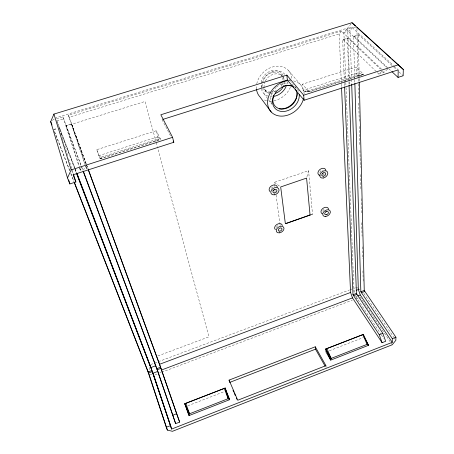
<?xml version="1.0" encoding="UTF-8"?>
<svg xmlns="http://www.w3.org/2000/svg" width="454" height="454" viewBox="0 0 454 454"><rect width="100%" height="100%" fill="white"/><g stroke="black" fill="none" stroke-linecap="round" stroke-linejoin="round"><path stroke-width="0.34" stroke-dasharray="2.27 1.7" d="M149.417 369.664L149.769 366.894M306.955 176.737L308.584 170.687L274.352 182.355L274.539 183.751M96.787 149.672L100.073 158.594L101.009 157.186L157.254 139.162L157.958 136.75L156.341 130.712L96.787 149.672L100.073 158.594L101.662 158.514L159.059 140.093L160.551 139.196L156.341 130.712M341.431 31.082L68.361 115.174L69.195 117.217L339.189 33.925L341.431 31.082L382.898 70.449M345.812 81.998L343.888 32.472L346.181 29.618L352.338 27.722L393.516 65.569M351.124 23.773L347.685 28.052L55.763 117.87M343.888 32.472L349.983 30.594L352.338 27.722M344.421 82.622L342.702 40.134L343.139 39.6L347.866 38.136L380.356 69.048M342.702 40.134L347.418 38.669L347.866 38.136M354.75 79.206L353.535 36.768L353.989 36.235L358.694 34.776L393.329 66.698M353.535 36.768L358.223 35.316L358.694 34.776M377.319 72.578L378.852 74.053L382.393 70.898M378.852 74.053L383.908 72.424L388.034 68.798M52.38 120.389L54.633 118.71M361.429 75.143L363.353 74.133L356.254 67.056L302.438 84.189L302.983 90.34L304.957 91.81L309.634 91.765L361.429 75.143L355.817 75.512L304.957 91.81L309.634 91.765M187.763 405.814L224.628 391.479M329.303 350.766L363.45 337.487M355.788 296.4L357.122 296.144M155.069 374.766L157.05 374.017M159.7 373.012L161.022 372.513M161.686 372.263L352.247 300.196M356.22 298.692L360.187 297.194L391.808 344.194M354.33 292.297L353.938 291.19L355.193 290.719M157.839 355.953L208.959 336.84L157.515 147.312M150.694 364.562L154.008 363.325M154.666 363.075L349.376 290.004M350.034 289.754L355.334 287.768M311.177 214.691L312.494 214.226L308.584 170.687M79.808 168.513L80.602 170.119L86.476 168.23L71.499 123.885L66.074 125.571L79.734 167.458M100.073 158.594L160.551 139.196L157.958 136.75L98.864 155.66L101.009 157.186L101.662 158.514M308.794 91.634L363.353 74.133L356.418 73.236L302.983 90.34L308.794 91.634L302.438 84.189M53.549 129.458L57.187 128.329M53.742 129.821L57.374 128.692M66.074 125.571L66.244 125.94L145.076 101.469L156.028 141.835M311.268 214.606L312.494 214.226M56.444 118.846L62.907 116.854L82.866 170.017M56.778 121.048L63.804 118.88M363.353 74.133L355.817 75.512L356.418 73.236L356.254 67.056M355.567 27.393L347.685 28.052L349.523 81.17M150.109 374.187L151.925 374.726M157.254 139.162L159.059 140.093L157.958 136.75M274.352 182.355L280.146 186.577M357.707 288.125L356.657 287.269L357.128 288.591M358.234 288.557L359.806 289.845M394.038 66.051L397.681 69.4M393.845 67.175L395.911 69.082M399.015 71.942L403.152 75.756M353.989 36.235L391.297 71.091M346.181 29.618L387.517 68.316M382.387 70.977L383.908 72.424M343.139 39.6L376.809 72.09M288.693 70.739L300.883 85.114M289.181 79.49L292.223 83.139M281.083 74.638L282.53 76.391M264.739 89.648L266.112 91.441M263.836 93.53L268.098 99.159M268.524 99.721L271.935 104.227M363.87 293.426L393.476 336.851M393.868 337.43L395.054 339.166M355.868 296.615L380.991 334.28M381.377 334.865L383.721 338.378M162.084 119.646L170.88 136.62M59.185 128.13L59.003 127.761L59.837 130.451M86.476 168.23L85.522 166.056L86.549 169.087M71.499 123.885L87.945 168.803M54.548 131.552L69.712 170.5M71 173.803L74.081 181.725M54.514 131.796L69.678 170.721M70.705 173.36L73.792 181.277M56.773 120.514L76.737 172.815M57.283 122.37L74.717 168.008M74.972 168.667L76.488 172.633M59.69 129.452L74.865 169.138M75.114 169.796L76.13 172.441M66.244 125.94L82.838 170.437M69.195 117.217L86.243 163.837M86.487 164.501L88.19 169.16M71.562 124.288L87.872 168.854M68.361 115.174L85.074 164.717M79.949 168.128L80.602 170.119M62.907 116.854L78.888 165.96M79.546 167.974L80.733 171.635M60.677 133.141L61.511 135.825M62.346 138.515L63.81 143.22M64.644 145.904L67.782 155.989M68.616 158.673L71.755 168.757M71.959 169.427L73.213 173.462M71.828 170.749L72.657 173.434M156.216 142.522L157.334 146.625M274.63 184.449L274.914 186.543M276.043 194.914L279.806 222.823M279.897 223.521L280.18 225.615M272.82 71.613L272.956 72.748M325.949 365.64L326.108 367.428M339.189 33.925L341.363 83.508M341.397 84.217L341.522 87.049M344.45 83.332L344.563 86.164M345.84 82.707L346.005 86.952M346.033 87.656L353.938 291.19M347.418 38.669L348.922 81.187M348.944 81.896L349.047 84.733M349.546 81.879L349.642 84.711M349.983 30.594L351.532 78.746M351.555 79.456L351.697 83.701M354.773 79.915L354.852 82.747M358.223 35.316L359.228 77.844M359.245 78.548L359.313 81.385M356.918 28.698L358.149 78.27M358.166 78.979L358.268 83.23M358.291 83.933L358.66 98.807M358.762 103.058L359.222 121.468M359.341 126.428L359.801 144.837M359.943 150.501L360.363 167.498M360.538 174.58L360.924 190.164M361.134 198.659L361.503 213.533M361.736 222.738L362.065 236.194M362.332 246.811L362.632 258.854M362.928 270.89L363.194 281.514M256.771 83.74A19.426 15.663 -42.7 0 1 275.856 66.278A19.426 15.663 -42.7 0 1 291.967 79.626M290.384 87.344A19.426 15.663 -42.7 0 1 272.326 101.049M271.685 101.106A19.426 15.663 -42.7 0 1 267.275 100.856M266.583 100.703A19.426 15.663 -42.7 0 1 263.309 99.454M256.465 88.933A19.426 15.663 -42.7 0 1 256.544 85.057M275.674 190.822A4.438 3.263 -33.4 0 1 274.738 191.492M324.355 173.978A4.415 3.155 -37.4 0 1 322.454 175.221M321.415 175.522A4.415 3.155 -37.4 0 1 320.411 175.584M261.141 82.27A12.372 10.011 -42.9 0 1 271.089 70.869A12.372 10.011 -42.9 0 1 282.967 75.404M283.205 76.028A12.372 10.011 -42.9 0 1 283.642 80.313M283.148 82.628A12.372 10.011 -42.9 0 1 281.202 86.498M275.975 91.072A12.372 10.011 -42.9 0 1 271.344 92.548M270.766 92.599A12.372 10.011 -42.9 0 1 262.526 88.893M261.873 87.747A12.372 10.011 -42.9 0 1 261.124 85.136M322.908 211.263A2.037 1.396 -35.2 0 1 323.73 209.635A2.037 1.396 -35.2 0 1 325.586 208.982M271.396 188.37A2.162 1.589 -33.4 0 1 274.04 186.832M276.645 227.573A2.009 1.407 -31.7 0 1 277.4 225.984A2.009 1.407 -31.7 0 1 279.25 225.332M319.991 172.719A2.151 1.538 -37.4 0 1 320.938 170.744A2.151 1.538 -37.4 0 1 323.1 170.239M287.257 81.811A14.244 11.486 -42.7 0 1 286.82 84.467M272.372 96.588A14.244 11.486 -42.7 0 1 269.755 96.498M267.917 96.072A14.244 11.486 -42.7 0 1 261.532 89.296M261.22 87.412A14.244 11.486 -42.7 0 1 261.311 84.756M261.566 83.405A14.244 11.486 -42.7 0 1 271.776 71.982A14.244 11.486 -42.7 0 1 284.834 74.274M294.515 86.816A14.681 11.577 -41.8 0 1 298.505 91.322M294.833 86.266A14.607 11.566 -41.9 0 1 296.445 88.848M271.52 103.41A14.607 11.566 -41.9 0 1 276.06 87.486M276.537 87.06A14.607 11.566 -41.9 0 1 288.182 83.02M292.461 84.348A14.607 11.566 -41.9 0 1 293.488 85.023M262.775 82.793A11.095 8.966 -42.9 0 1 274.023 72.107A11.095 8.966 -42.9 0 1 282.973 80.897M282.138 84.132A11.095 8.966 -42.9 0 1 281.162 85.993M276.571 90.414A11.095 8.966 -42.9 0 1 272.048 91.992M270.749 92.083A11.095 8.966 -42.9 0 1 263.428 87.696M263.008 86.566A11.095 8.966 -42.9 0 1 262.707 83.445M283.239 77.333A11.14 8.978 -42.7 0 1 283.574 85.902M272.786 93.853A11.14 8.978 -42.7 0 1 270.249 93.694M269.063 93.365A11.14 8.978 -42.7 0 1 264.875 81.947M265.352 80.925A11.14 8.978 -42.7 0 1 281.679 75.574M293.59 80.92A20.021 15.794 -41.8 0 1 304.123 94.109M288.971 80.585A20.021 15.794 -41.8 0 1 290.322 80.551"/><path stroke-width="0.68" d="M76.38 173.105L151.857 370.515L171.612 429.075L392.25 342.344L392.318 338.644L360.845 291.757L354.869 83.451M398.056 77.407L398.203 69.882L304.112 100.238L287.365 80.035L286.849 75.097L160.829 114.771L172.577 137.324L173.814 142.278L73.077 174.779L75.869 181.986L69.859 183.932L67.493 177.945L50.689 121.649L53.924 114.096L351.986 22.7L403.311 69.485L403.152 75.756L398.056 77.407L391.813 71.573M359.33 82.095L364.244 290.475L395.922 337.237L395.843 340.324L392.205 344.785L172.475 431.3L167.378 430.097L166.272 427.293L148.072 371.94L74.303 182.599M67.493 177.945L71.187 169.904L53.924 114.096M363.37 334.422L325.751 349.018L326.017 352.043L330.682 360.124L368.472 345.329L363.37 334.422L325.751 349.018L330.682 360.124L331.119 358.422L327.033 348.786M185.879 403.583L189.528 413.793L189.04 415.569L184.801 403.725L225.167 388.062L229.611 399.69L189.04 415.569L184.801 403.725L225.167 388.062L228.152 398.691L229.611 399.69L226.206 391.586M367.099 344.353L362.911 334.859L368.472 345.329L367.099 344.353L331.119 358.422L325.751 349.018M166.272 427.293L170.307 425.71M392.318 338.644L395.922 337.237M83.088 171.101L156.766 368.665L175.658 423.656L179.636 422.101L159.541 364.295L88.434 169.83M341.55 87.758L350.55 292.467L352.48 297.898L382.086 342.702L385.667 341.3L382.836 333.332L356.413 293.426L349.069 85.443M172.673 415.251L176.651 413.702L160.534 367.241L88.19 169.473M344.592 86.873L352.996 294.714L379.249 334.729L382.836 333.332M229.071 380.1L315.269 346.788L325.949 365.64L237.731 400.252L229.071 380.1L229.667 382.421L315.519 349.183L315.269 346.788M83.36 171.345L157.827 371.4L152.958 373.239L171.612 429.075M161.562 369.993L352.48 297.898M357.752 295.906L360.266 294.958L392.25 342.344M155.801 365.697L150.927 367.53L76.737 173.297M159.541 364.295L350.55 292.467M356.452 290.248L358.337 289.538L351.719 84.41M148.072 371.94L151.857 370.515M156.766 368.665L160.534 367.241M352.996 294.714L356.413 293.426M360.845 291.757L364.244 290.475M148.464 373.046L152.249 371.622M157.158 369.772L160.926 368.347M353.371 295.764L356.787 294.476M361.219 292.807L364.619 291.525M286.116 223.521L310.519 214.924M71.187 169.904L172.577 137.324M286.849 75.097L303.669 95.204L398.306 64.791M162.759 119.43L287.365 80.035M356.884 27.285L390.792 58.106M391.836 59.054L403.311 69.485M351.986 22.7L355.414 25.906M271.231 112.019L260.057 96.997A19.426 15.663 -42.7 0 1 256.538 89.552M367.036 343.088L368.472 345.329M315.519 349.183L325.132 366.196M173.161 141.018L173.814 142.278M184.801 403.725L189.528 413.793L228.152 398.691L224.378 388.635M233.01 390.213L233.85 392.16M234.406 393.459L235.24 395.406M236.358 398.005L236.914 399.304M50.689 121.649L51.977 124.952M74.343 182.383L148.895 373.824L167.378 430.097M76.993 173.479L153.514 374.612M379.249 334.729L382.086 342.702M358.337 289.538L360.266 294.958M176.651 413.702L179.636 422.101M157.827 371.4L175.658 423.656M153.741 375.265L170.914 426.629M73.423 174.132L75.869 181.986M68.656 179.898L69.859 183.932M225.167 388.062L225.944 390.962M303.669 95.204L304.112 100.238M322.238 213.732A4.188 2.872 -35.2 0 1 323.089 208.261A4.188 2.872 -35.2 0 1 328.543 209.277M275.379 229.605A4.171 2.923 -31.7 0 1 277.099 224.338A4.171 2.923 -31.7 0 1 282.337 225.57M269.931 191.503A4.438 3.263 -33.4 0 1 271.725 185.686A4.438 3.263 -33.4 0 1 277.32 187.207M319.508 175.397A4.415 3.155 -37.4 0 1 319.905 169.484A4.415 3.155 -37.4 0 1 325.881 170.324M274.801 189.284A2.162 1.589 -33.4 0 1 272.939 190.368M326.137 211.212A2.037 1.396 -35.2 0 1 325.773 211.587M323.112 172.929A2.151 1.538 -37.4 0 1 322.181 173.536M299.254 94.387A14.681 11.577 -41.8 0 1 284.034 111.474A14.681 11.577 -41.8 0 1 273.404 96.759A14.681 11.577 -41.8 0 1 293.386 86.266M295.248 88.978A13.245 10.465 -41.8 0 1 285.725 108.517A13.245 10.465 -41.8 0 1 273.847 95.13M283.739 86.107A13.245 10.465 -41.8 0 1 286.298 85.551M286.928 85.494A13.245 10.465 -41.8 0 1 293.817 87.497M297.245 93.206A14.607 11.566 -41.9 0 1 279.216 108.875M283.285 86.532A11.14 8.978 -42.7 0 1 275.425 93.342M303.539 98.688A20.021 15.794 -41.8 0 1 281.991 116.139A20.021 15.794 -41.8 0 1 267.86 99.42A20.021 15.794 -41.8 0 1 288.284 80.642M286.133 86.447A14.244 11.486 -42.7 0 1 273.711 96.424M310.037 214.986L285.356 223.68L280.674 186.963L306.592 178.082L310.037 214.986M323.259 178.019A4.438 3.161 -37.4 0 0 327.504 171.998A4.438 3.161 -37.4 0 0 320.615 173.195A4.438 3.161 -37.4 0 0 323.259 178.019M323.543 176.175A2.162 1.538 -37.4 0 0 325.603 173.241A2.162 1.538 -37.4 0 0 322.244 173.831A2.162 1.538 -37.4 0 0 323.543 176.175M274.273 194.817A4.455 3.263 -33.4 0 0 278.767 188.96A4.455 3.263 -33.4 0 0 271.696 189.772A4.455 3.263 -33.4 0 0 274.273 194.817M274.613 192.961A2.174 1.589 -33.4 0 0 276.792 190.107A2.174 1.589 -33.4 0 0 273.348 190.51A2.174 1.589 -33.4 0 0 274.613 192.961M325.756 216.462A4.205 2.866 -35.1 0 0 330.171 211.042A4.205 2.866 -35.1 0 0 323.708 211.882A4.205 2.866 -35.1 0 0 325.756 216.462M326.171 214.765A2.049 1.396 -35.1 0 0 328.316 212.12A2.049 1.396 -35.1 0 0 325.166 212.534A2.049 1.396 -35.1 0 0 326.171 214.765M279.494 232.817A4.188 2.923 -31.7 0 0 283.739 227.448A4.188 2.923 -31.7 0 0 277.105 228.351A4.188 2.923 -31.7 0 0 279.494 232.817M279.823 231.126A2.015 1.407 -31.7 0 0 281.866 228.538A2.015 1.407 -31.7 0 0 278.665 228.981A2.015 1.407 -31.7 0 0 279.823 231.126"/></g></svg>
